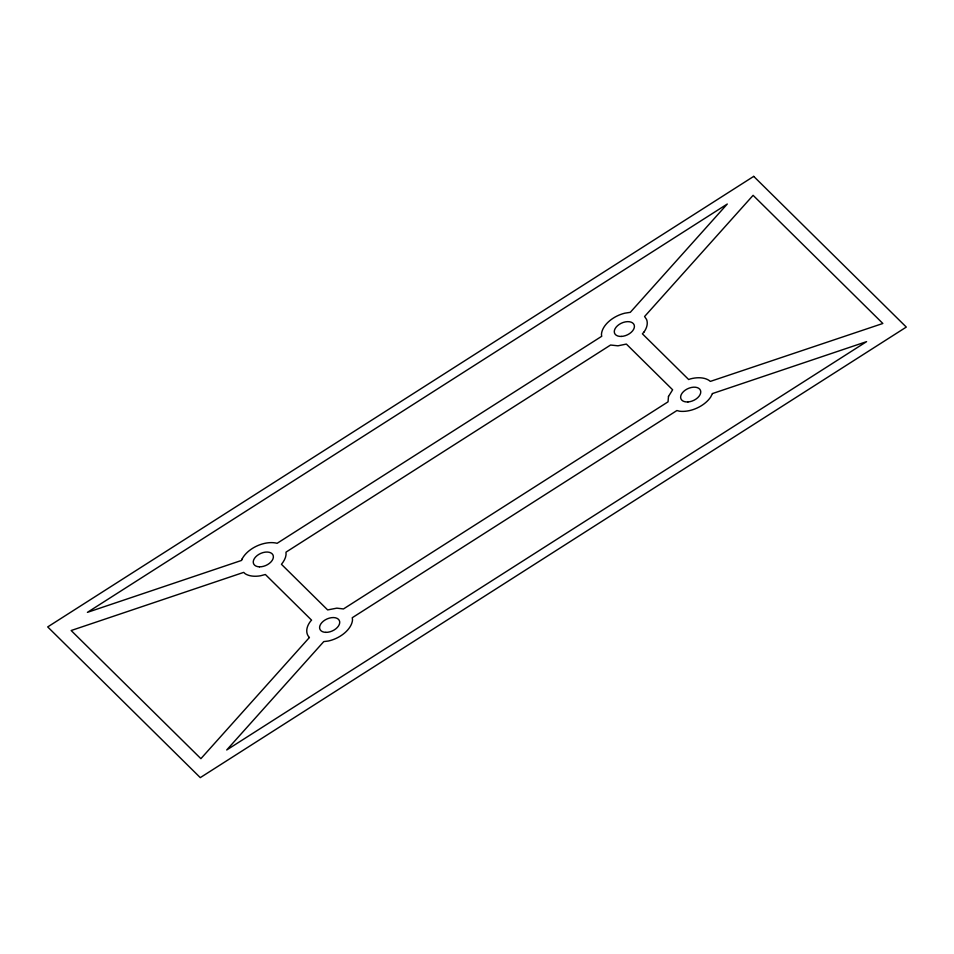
<?xml version="1.0" encoding="UTF-8"?>
<svg xmlns="http://www.w3.org/2000/svg" width="954" height="954" viewBox="0 0 954 954"><rect width="100%" height="100%" fill="white"/><g stroke="black" fill="none" stroke-linecap="round" stroke-linejoin="round"><path stroke-width="1.43" d="M668.48 396.47L668.038 401.837L343.464 608.95L336.834 608.151L327.651 609.928L281.454 564.315C284.197 560.88 286.641 556.695 286.009 552.139L610.572 345.026L617.977 345.813L626.361 344.072L672.63 389.781L668.48 396.47M242.101 559.008L241.612 560.403L87.41 612.361L727.282 204.025L630.296 312.328L624.798 313.186A24.196 14.894 -24.2 0 0 601.449 334.663L601.724 336.285L277.137 543.303A24.196 14.894 -24.2 0 0 242.101 559.008M712.435 393.573L710.694 397.043A24.196 14.894 -24.2 0 1 679.534 411.21L676.911 410.542L352.276 617.715L352.515 619.933A24.196 14.894 -24.2 0 1 328.343 641.016L323.764 641.601L226.718 749.975L866.59 341.639L712.435 393.573M643.95 332.099L642.4 333.828L688.657 379.525L690.35 378.917A24.196 14.894 -24.2 0 1 710.348 381.397L882.844 323.478L753.1 195.332L644.582 316.513L646.585 319.507A24.196 14.894 -24.2 0 1 643.95 332.099M309.406 637.499L200.9 758.668L71.156 630.522L243.699 572.376L245.238 573.783A24.196 14.894 -24.2 0 0 260.478 575.787L265.367 574.499L311.576 620.148L310.503 621.281A24.196 14.894 -24.2 0 0 309.203 637.344L309.406 637.499M753.72 176.371L47.7 626.921L200.28 777.629L906.3 327.079L753.72 176.371M325.839 632.359A10.649 6.559 -24.2 0 0 339.636 621.436A10.649 6.559 -24.2 0 0 323.489 621.078A10.649 6.559 -24.2 0 0 325.839 632.359M259.416 566.831A10.649 6.559 -24.2 0 0 273.309 555.967A10.649 6.559 -24.2 0 0 257.21 555.502A10.649 6.559 -24.2 0 0 259.416 566.831M687.965 401.944A10.649 6.559 -24.2 0 0 700.451 390.317A10.649 6.559 -24.2 0 0 683.648 391.438A10.649 6.559 -24.2 0 0 687.965 401.944M621.364 336.428A10.649 6.559 -24.2 0 0 634.171 324.956A10.649 6.559 -24.2 0 0 617.5 325.731A10.649 6.559 -24.2 0 0 621.364 336.428"/></g></svg>
